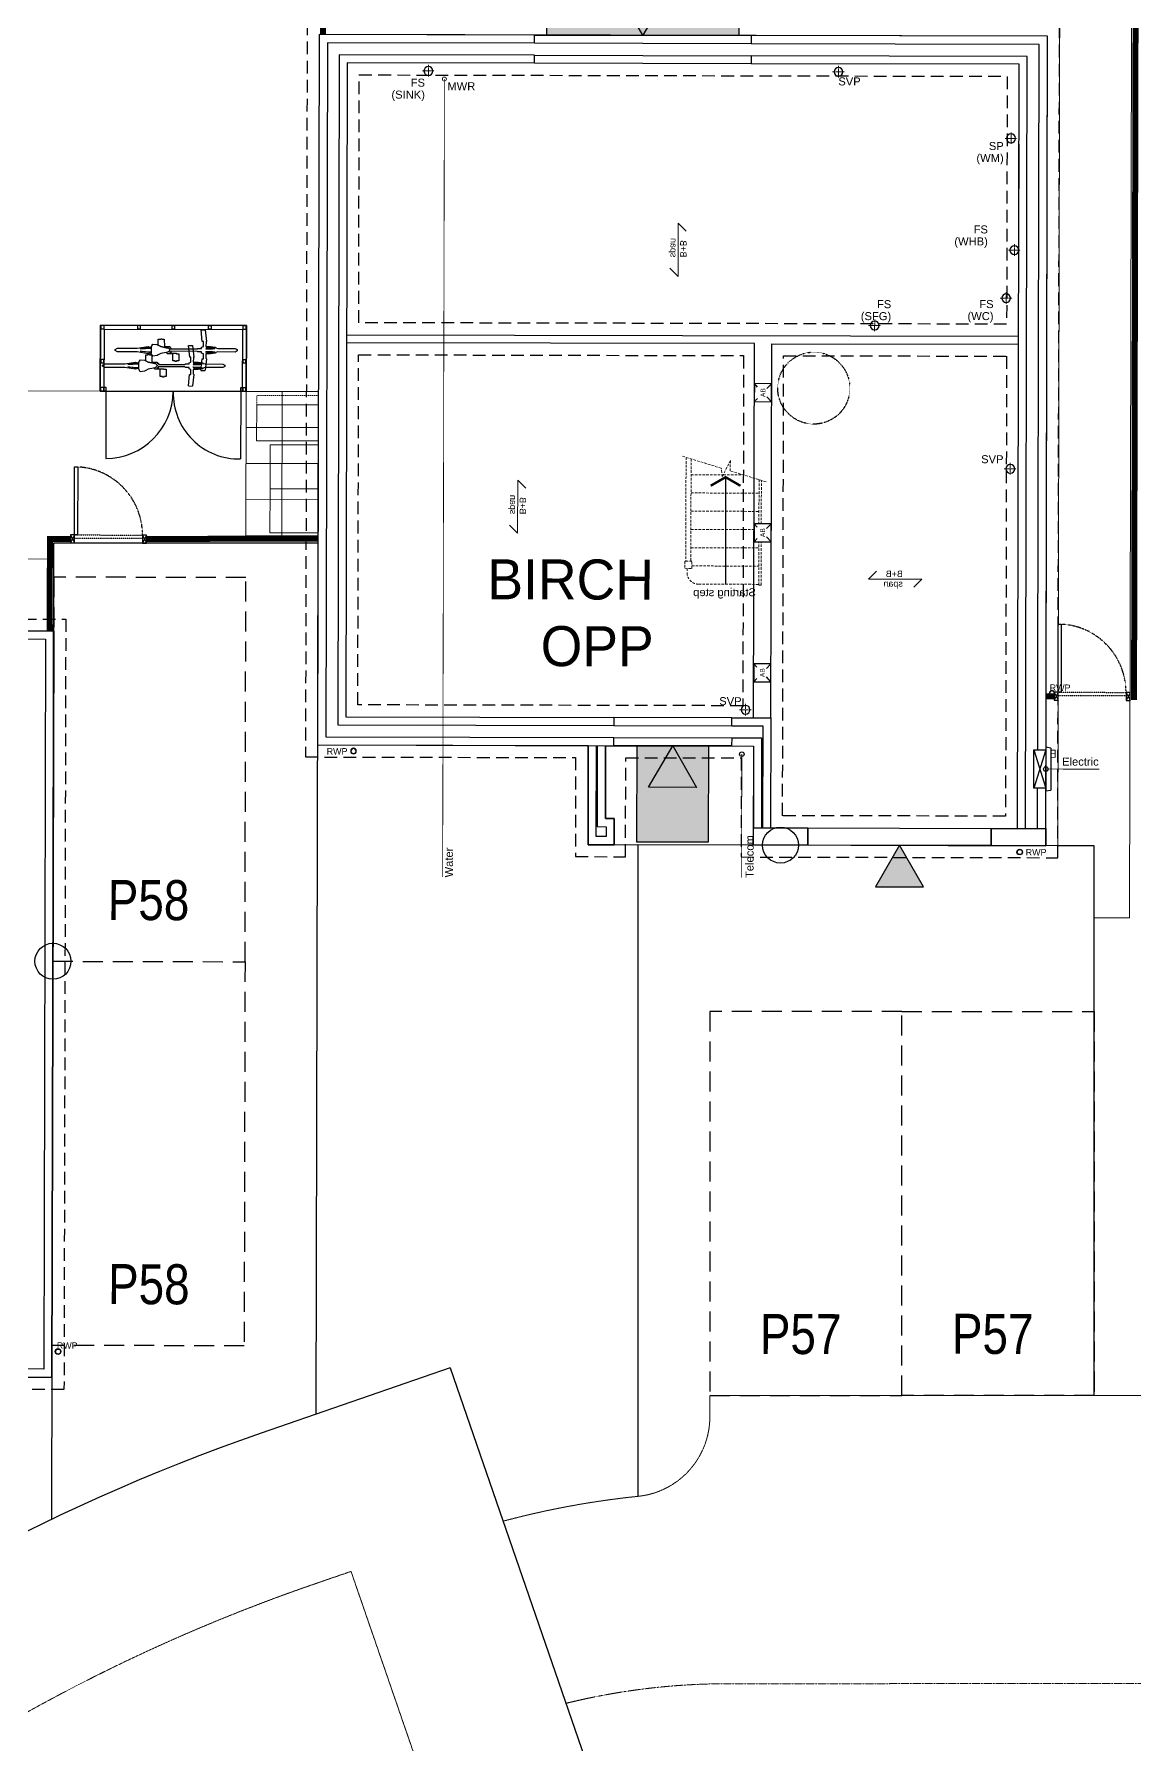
# Model space of a CAD drawing. Extents: x 287880777 to 288144713, y 62793326 to 63089570.
# Drawn here: x 288093338 to 288107091, y 62889380 to 62910755 of the extents above; entities that cross this region are included whole.
import ezdxf

# ---------------------------------------------------------------- set-up
doc = ezdxf.new("R2010")
doc.units = 0
doc.set_wipeout_variables(frame=1)
for name, pattern in [('CENTER', [2, 1.25, -0.25, 0.25, -0.25]), ('CENTER2', [28.575, 19.05, -3.175, 3.175, -3.175]), ('Dash', [6.35, 3.175, -3.175]), ('DASHED', [1.4, 0.7, -0.7]), ('DASHED2', [0.375, 0.25, -0.125]), ('HIDDEN', [9.525, 6.35, -3.175])]:
    doc.linetypes.add(name, pattern=pattern)
doc.layers.get('0').update_dxf_attribs({"color": 252})
for name, color, linetype, lineweight in [('EXP - HIGHWAY CENTRELINE', 3, 'CENTER2', 18), ('EXP - HIGHWAY CHANNEL', 4, 'DASHED2', 9), ('EXP - HIGHWAY FOOTWAY', 3, 'Continuous', 25), ('EXP - PRIVATE CHANNEL', 3, 'DASHED2', 9), ('NAR BIN STORAGE', 2, 'Continuous', 0), ('NAR CBF', 34, 'FENCELINE2', 0), ('NAR M4(2)', 94, 'Continuous', 30), ('NAR PATHS', 3, 'Continuous', 0)]:
    doc.layers.add(name, color=color, linetype=linetype, lineweight=lineweight)
for name, color, linetype in [('NAR CYCLE STORES', 2, 'DASHED'), ('NAR DETAIL', 2, 'Continuous'), ('NAR PARKING', 7, 'DASHED2'), ('NAR PATIO', 3, 'Continuous'), ('NAR PRIVATE DRIVE', 6, 'Continuous'), ('NAR PRIVATE PATH HATCH', 8, 'Continuous'), ('NAR_SUBS_PLANS', 7, 'Continuous'), ('Wain-Drainage Foul', 6, 'Continuous'), ('Wain-Drainage Foul Text', 2, 'Continuous'), ('Wain-Drainage run', 140, 'Continuous'), ('Wain-Floor Vent', 2, 'Continuous'), ('Wain-Foundation acessories', 9, 'Continuous'), ('Wain-Foundation Line', 9, 'Continuous'), ('Wain-Meter box', 9, 'Continuous'), ('Wain-RWP', 9, 'Continuous'), ('Wain-Services Run (Electric)', 10, 'Continuous'), ('Wain-Services Run (Telecom)', 190, 'Continuous'), ('Wain-Stair 1', 2, 'Continuous'), ('Wain-Stair numbers', 9, 'Continuous'), ('Wain-Wall (External)', 4, 'Continuous')]:
    doc.layers.add(name, color=color, linetype=linetype)
for name, color, linetype, true_color in [('NAR DOOR OPENINGS', 140, 'Continuous', 0x00bfff), ('NAR EV CHARGING POINT', 3, 'Continuous', 0x00ff00), ('NAR HOUSE TYPE NAMES', 1, 'Continuous', 0xff0000), ('RL-Fittings', 252, 'Continuous', 0x8f8f8e), ('Wain-Services Run (Water', 145, 'Continuous', 0x3481b8)]:
    doc.layers.add(name, color=color, linetype=linetype, true_color=true_color)
doc.layers.add('Wain-Mains Water Riser Text', color=152, linetype='Continuous', lineweight=25, true_color=0x2776bb)
doc.styles.add('DD Arial Narrow', font='ARIALN.TTF', dxfattribs={"height": 100})
doc.styles.get("Standard").update_dxf_attribs({"font": 'arial.ttf'})
doc.styles.add('XREF - ARCHITECT LAYOUT$0$DD Arial Narrow', font='ARIALN.TTF', dxfattribs={"height": 100})
doc.linetypes.add('FENCELINE2', pattern='A,0.25,-0.1,[132,ltypeshp.shx,S=0.1,R=0,X=-0.1,Y=0],-0.1,1', length=1.45)

# ---------------------------------------------------------------- blocks, each defined once
blk = doc.blocks.new('RWP')
for radius in [35, 31.5]:
    blk.add_circle((35, 35), radius)
blk = doc.blocks.new('Stairs Subs')
at = {"layer": 'Wain-Stair 1', "color": 9, "linetype": 'HIDDEN', "lineweight": 9, "ltscale": 5}
for p, q in [((850, 1566), (850, 288)), ((913, 1585), (913, 288)), ((-29, -9), (-29, 1299)), ((0, 1307), (0, -9)), ((447, 1368), (199, 1368)), ((850, 1368), (462, 1368)), ((850, 1140), (0, 1140)), ((850, 912), (0, 912)), ((850, 684), (0, 684)), ((850, 456), (0, 456)), ((836, 228), (0, 228)), ((836, 198), (836, 288)), ((836, 288), (926, 288)), ((926, 288), (926, 198)), ((752, 0), (0, 0)), ((926, 198), (836, 198)), ((896, 198), (896, 145)), ((0, -9), (-29, -9))]:
    blk.add_line(p, q, dxfattribs=at)
blk.add_lwpolyline([(-87, 1281), (360, 1417), (359, 1547), (459, 1345), (472, 1450), (962, 1600)], dxfattribs=at)
blk.add_arc((752, 145), 145, 270, 0, dxfattribs=at)
at = {"layer": 'Wain-Stair numbers', "const_width": 30}
blk.add_lwpolyline([(604, 1231), (604, 1231), (418, 1338), (232, 1231), (232, 1231)], dxfattribs=at)
at = {"layer": 'Wain-Stair numbers'}
blk.add_lwpolyline([(418, 1338), (418, 0)], dxfattribs=at)
at = {"layer": 'Wain-Stair numbers', "color": 9, "insert": (428, -49), "char_height": 100, "width": 1584.27, "attachment_point": 2, "line_spacing_factor": 0.9}
blk.add_mtext('Starting step ', dxfattribs=at)
blk = doc.blocks.new('Wall mounted meter - Electric (Plan)')
blk.add_wipeout([(-7157, 85115), (-7157, 84635), (-7007, 84635), (-7007, 85115)])
for p, q in [((-7217, 85137), (-7157, 85147)), ((-7217, 85137), (-7217, 84613)), ((-7157, 85147), (-7157, 84603)), ((-7007, 85115), (-7157, 85115)), ((-7007, 84635), (-7007, 85115)), ((-7157, 84603), (-7217, 84613)), ((-7157, 84635), (-7007, 84635))]:
    blk.add_line(p, q)
at = {"color": 9}
for p, q in [((-7157, 85115), (-7007, 84635)), ((-7007, 85115), (-7157, 84635))]:
    blk.add_line(p, q, dxfattribs=at)
at = {"lineweight": 0, "insert": (-7368, 85117), "char_height": 100, "width": 133.81, "attachment_point": 1, "line_spacing_factor": 0.9}
blk.add_mtext('\\A1;\\pi78.42052,t378.42052;{\\fCalibri|b0|i0|c0|p34;E}', dxfattribs=at)
blk = doc.blocks.new('Span symbol - Beam & block')
at = {"linetype": 'Continuous', "lineweight": 13}
for p, q in [((-5442, 71890), (-5342, 71790)), ((-5342, 71790), (-6007, 71790)), ((-6007, 71790), (-5906, 71689))]:
    blk.add_line(p, q, dxfattribs=at)
at = {"insert": (-5770, 71896), "char_height": 80, "attachment_point": 1, "line_spacing_factor": 0.9}
blk.add_mtext('B+B\\Pspan', dxfattribs=at)
blk = doc.blocks.new('Drainage Pipe')
at = {"linetype": 'CENTER', "lineweight": 13, "ltscale": 20}
for p, q in [((-41681, 78687), (-41831, 78687)), ((-41756, 78762), (-41756, 78612))]:
    blk.add_line(p, q, dxfattribs=at)
blk.add_circle((-41756, 78687), 55)
blk = doc.blocks.new('A$C1dcf01e1')
at = {"layer": 'Wain-Drainage Foul', "lineweight": 0}
blk.add_blockref('Drainage Pipe', (41756, -78687), dxfattribs=at)
blk = doc.blocks.new('A$Cee92f38c')
at = {"layer": 'NAR M4(2)', "ltscale": 10, "transparency": 33554585}
h = blk.add_hatch(color=256, dxfattribs=at)
h.dxf.hatch_style = 1
h.paths.add_polyline_path([(0, 1.2), (0.9, 1.2), (0.9, 0), (0, 0)])
at = {"layer": 'NAR M4(2)', "ltscale": 0.25}
blk.add_lwpolyline([(0, 1.2), (0, 0), (0.9, 0), (0.9, 1.2)], close=True, dxfattribs=at)
blk = doc.blocks.new('A$C3d9247a0')
at = {"layer": 'NAR DOOR OPENINGS', "transparency": 33554610}
h = blk.add_hatch(color=256, dxfattribs=at)
h.dxf.hatch_style = 1
h.paths.add_polyline_path([(450, 1200), (150, 680), (750, 680)])
at = {"layer": 'NAR DOOR OPENINGS'}
blk.add_lwpolyline([(450, 1200), (150, 680), (750, 680)], close=True, dxfattribs=at)
at = {"layer": 'NAR M4(2)', "ltscale": 10, "transparency": 33554585, "xscale": -1000, "yscale": 1000, "zscale": 1000}
blk.add_blockref('A$Cee92f38c', (900, 0), dxfattribs=at)
blk = doc.blocks.new('A$C43a92ec7')
at = {"layer": 'NAR DOOR OPENINGS', "transparency": 33554610}
h = blk.add_hatch(color=256, dxfattribs=at)
h.dxf.hatch_style = 1
edge = h.paths.add_edge_path()
edge.add_line((0, 0), (-300, 520))
edge.add_line((-300, 520), (300, 520))
edge.add_line((300, 520), (0, 0))
at = {"layer": 'NAR DOOR OPENINGS'}
blk.add_lwpolyline([(0, 0), (-300, 520), (300, 520)], close=True, dxfattribs=at)
blk = doc.blocks.new('A$C324e72f9')
at = {"layer": 'NAR DOOR OPENINGS', "transparency": 33554610}
h = blk.add_hatch(color=256, dxfattribs=at)
h.dxf.hatch_style = 1
h.paths.add_polyline_path([(1200, 0), (900, 520), (1500, 520)])
at = {"layer": 'NAR PRIVATE PATH HATCH', "transparency": 33554597}
h = blk.add_hatch(color=256, dxfattribs=at)
h.dxf.hatch_style = 1
h.paths.add_polyline_path([(2400, 0), (0, 0), (0, 1800), (2400, 1800)])
at = {"layer": 'NAR DOOR OPENINGS'}
blk.add_lwpolyline([(1200, 0), (900, 520), (1500, 520)], close=True, dxfattribs=at)
at = {"layer": 'NAR PATIO'}
blk.add_lwpolyline([(2400, 0), (0, 0), (0, 1800), (2400, 1800)], close=True, dxfattribs=at)
blk = doc.blocks.new('A$Cfbc31330')
at = {"layer": 'RL-Fittings', "ltscale": 0.859024}
for p, q in [((1.194, 0.561), (1.252, 0.561)), ((1.211, 0.402), (1.194, 0.561)), ((1.252, 0.561), (1.269, 0.402)), ((0, 0.288), (0.033, 0.305)), ((0, 0.272), (0, 0.288)), ((0.033, 0.255), (0, 0.272)), ((0.033, 0.305), (0.301, 0.305)), ((0.301, 0.255), (0.033, 0.255)), ((0.301, 0.305), (0.309, 0.305)), ((0.309, 0.255), (0.301, 0.255)), ((0.309, 0.305), (0.459, 0.331)), ((0.459, 0.23), (0.309, 0.255)), ((0.467, 0.314), (0.351, 0.297)), ((0.351, 0.297), (0.501, 0.306)), ((0.468, 0.247), (0.351, 0.264)), ((0.351, 0.264), (0.501, 0.255)), ((0.459, 0.331), (0.484, 0.322)), ((0.484, 0.239), (0.459, 0.23)), ((0.501, 0.306), (0.467, 0.314)), ((0.501, 0.255), (0.468, 0.247)), ((0.484, 0.322), (0.509, 0.331)), ((0.509, 0.23), (0.484, 0.239)), ((0.501, 0.322), (0.501, 0.239)), ((0.509, 0.339), (0.526, 0.364)), ((0.509, 0.331), (0.509, 0.339)), ((0.526, 0.364), (0.584, 0.356)), ((0.584, 0.356), (0.601, 0.347)), ((0.601, 0.431), (0.634, 0.431)), ((0.601, 0.347), (0.601, 0.431)), ((0.601, 0.347), (0.634, 0.331)), ((0.634, 0.331), (0.601, 0.347)), ((0.634, 0.439), (0.651, 0.439)), ((0.634, 0.431), (0.634, 0.439)), ((0.634, 0.331), (0.71, 0.314)), ((0.71, 0.314), (0.634, 0.331)), ((0.71, 0.247), (0.635, 0.231)), ((0.651, 0.439), (0.651, 0.431)), ((0.651, 0.431), (0.684, 0.431)), ((0.684, 0.431), (0.685, 0.331)), ((0.685, 0.331), (0.76, 0.331)), ((0.71, 0.314), (0.743, 0.306)), ((0.743, 0.306), (0.71, 0.314)), ((0.743, 0.256), (0.71, 0.247)), ((0.726, 0.247), (0.718, 0.247)), ((0.726, 0.231), (0.726, 0.247)), ((0.743, 0.306), (0.76, 0.289)), ((0.76, 0.289), (0.743, 0.306)), ((0.76, 0.272), (0.743, 0.256)), ((0.76, 0.331), (0.76, 0.314)), ((0.76, 0.314), (0.776, 0.314)), ((0.76, 0.289), (0.76, 0.281)), ((0.76, 0.281), (0.76, 0.289)), ((0.76, 0.247), (0.76, 0.239)), ((0.776, 0.247), (0.76, 0.247)), ((0.76, 0.239), (0.852, 0.239)), ((0.776, 0.314), (0.776, 0.297)), ((0.776, 0.297), (1.144, 0.298)), ((0.776, 0.264), (0.776, 0.247)), ((1.144, 0.264), (0.776, 0.264)), ((0.852, 0.239), (0.852, 0.231)), ((1.144, 0.298), (1.152, 0.306)), ((1.152, 0.256), (1.144, 0.264)), ((1.152, 0.306), (1.202, 0.306)), ((1.202, 0.256), (1.152, 0.256)), ((1.202, 0.323), (1.227, 0.331)), ((1.202, 0.306), (1.202, 0.323)), ((1.202, 0.239), (1.202, 0.256)), ((1.227, 0.231), (1.202, 0.239)), ((1.227, 0.402), (1.211, 0.402)), ((1.227, 0.331), (1.227, 0.402)), ((1.269, 0.402), (1.261, 0.394)), ((1.265, 0.398), (1.261, 0.331)), ((1.261, 0.331), (1.327, 0.331)), ((1.269, 0.314), (1.261, 0.298)), ((1.261, 0.298), (1.352, 0.298)), ((1.261, 0.264), (1.352, 0.264)), ((1.269, 0.248), (1.261, 0.264)), ((1.386, 0.315), (1.269, 0.314)), ((1.386, 0.248), (1.269, 0.248)), ((1.327, 0.331), (1.394, 0.323)), ((1.394, 0.239), (1.327, 0.231)), ((1.352, 0.298), (1.386, 0.306)), ((1.352, 0.264), (1.386, 0.256)), ((1.394, 0.323), (1.394, 0.315)), ((1.394, 0.315), (1.428, 0.306)), ((1.428, 0.256), (1.394, 0.248)), ((1.394, 0.248), (1.394, 0.239)), ((1.428, 0.306), (1.67, 0.306)), ((1.67, 0.256), (1.428, 0.256)), ((1.67, 0.306), (1.698, 0.292)), ((1.698, 0.271), (1.67, 0.256)), ((1.698, 0.292), (1.698, 0.271)), ((0.509, 0.222), (0.509, 0.23)), ((0.526, 0.197), (0.509, 0.222)), ((0.584, 0.205), (0.526, 0.197)), ((0.601, 0.214), (0.584, 0.205)), ((0.635, 0.231), (0.601, 0.214)), ((0.801, 0.231), (0.726, 0.231)), ((0.802, 0.13), (0.801, 0.231)), ((0.835, 0.13), (0.802, 0.13)), ((0.835, 0.122), (0.835, 0.13)), ((0.852, 0.122), (0.835, 0.122)), ((0.852, 0.231), (0.885, 0.231)), ((0.885, 0.131), (0.852, 0.13)), ((0.852, 0.13), (0.852, 0.122)), ((0.885, 0.231), (0.885, 0.131)), ((1.194, 0.001), (1.211, 0.16)), ((1.194, 0), (1.253, 0)), ((1.211, 0.16), (1.227, 0.16)), ((1.227, 0.16), (1.227, 0.231)), ((1.269, 0.16), (1.252, 0.001)), ((1.261, 0.231), (1.261, 0.168)), ((1.327, 0.231), (1.261, 0.231)), ((1.261, 0.168), (1.269, 0.16))]:
    blk.add_line(p, q, dxfattribs=at)

msp = doc.modelspace()

# ---------------------------------------------------------------- linework, layer by layer
at = {"layer": 'Defpoints'}
msp.add_lwpolyline([(288087383, 62893983), (288093560, 62893969), (288093582, 62903297), (288087404, 62903311)], close=True, dxfattribs=at)
at = {"layer": 'EXP - HIGHWAY CENTRELINE', "ltscale": 0.15, "flags": 128}
msp.add_lwpolyline([(288099982, 62889898, -0.060398), (288101989, 62890143), (288129704, 62890158)], format="xyb", dxfattribs=at)
at = {"layer": 'EXP - HIGHWAY CHANNEL', "ltscale": 2.5, "flags": 128}
msp.add_lwpolyline([(288097297, 62891547), (288096824, 62891384, 0.089116), (288089911, 62887515), (288088842, 62886636, -0.392826), (288080689, 62887132, -0.198277), (288074453, 62903211), (288074670, 62913335)], format="xyb", dxfattribs=at)
msp.add_lwpolyline([(288097297, 62891547), (288098863, 62887009)], dxfattribs=at)
at = {"layer": 'EXP - HIGHWAY FOOTWAY', "flags": 128}
msp.add_lwpolyline([(288098535, 62894090), (288096172, 62893274, 0.089116), (288088641, 62889060), (288087572, 62888181, -0.392826), (288082137, 62888512, -0.198277), (288076452, 62903168), (288076890, 62923567, -0.132001), (288080379, 62935523, 0.114617), (288083919, 62946268), (288084186, 62949234, -0.41987), (288093026, 62956467)], format="xyb", dxfattribs=at)
msp.add_lwpolyline([(288098535, 62894090), (288101406, 62885771)], dxfattribs=at)
at = {"layer": 'EXP - PRIVATE CHANNEL', "ltscale": 2.5, "flags": 128}
msp.add_lwpolyline([(288099196, 62892174, -0.039791), (288100884, 62892485, 0.384598), (288101781, 62893481), (288101781, 62893741, -0.00429), (288101987, 62893743), (288123859, 62893755, 0.298217), (288125693, 62892556), (288129702, 62892558)], format="xyb", dxfattribs=at)
at = {"layer": 'NAR BIN STORAGE', "linetype": 'Dash', "ltscale": 0.025}
msp.add_lwpolyline([(288096118, 62906126), (288096118, 62906241), (288096888, 62906239), (288096888, 62906124)], dxfattribs=at)
at = {"layer": 'NAR BIN STORAGE'}
for points in [[(288096888, 62906124), (288096118, 62906126), (288096117, 62905676), (288096887, 62905674)], [(288096887, 62905624), (288096287, 62905625), (288096285, 62905075), (288096885, 62905074)], [(288096885, 62905074), (288096285, 62905075), (288096284, 62904525), (288096884, 62904524)]]:
    msp.add_lwpolyline(points, close=True, dxfattribs=at)
at = {"layer": 'NAR CBF', "ltscale": 1200, "transparency": 33554687, "const_width": 75}
for points in [[(288096948, 62910751), (288096974, 62922124)], [(288093531, 62903297), (288093534, 62904448), (288093791, 62904448)], [(288094741, 62904449), (288096884, 62904451)]]:
    msp.add_lwpolyline(points, dxfattribs=at)
at = {"layer": 'NAR CBF', "ltscale": 1200, "transparency": 33554687, "const_width": 75, "elevation": 0}
for points in [[(288107082, 62902434), (288107126, 62922132)], [(288106082, 62902483), (288105982, 62902483)]]:
    msp.add_lwpolyline(points, dxfattribs=at)
at = {"layer": 'NAR DETAIL', "ltscale": 0.5}
msp.add_lwpolyline([(288094165, 62907120), (288094163, 62906295), (288095988, 62906291), (288095990, 62907116), (288094165, 62907120)], dxfattribs=at)
msp.add_lwpolyline([(288094163, 62906295), (288094165, 62907120), (288095990, 62907116), (288095988, 62906291)], close=True, dxfattribs=at)
at = {"layer": 'NAR DETAIL', "flags": 128}
for points in [[(288093841, 62904498), (288093843, 62905348), (288093881, 62905348), (288093879, 62904498)], [(288093841, 62904398), (288093841, 62904498), (288093791, 62904498), (288093791, 62904398)], [(288094741, 62904397), (288094741, 62904497), (288094691, 62904497), (288094691, 62904397)]]:
    msp.add_lwpolyline(points, close=True, dxfattribs=at)
for points in [[(288093791, 62904498), (288093841, 62904398)], [(288093841, 62904498), (288093791, 62904398)], [(288094691, 62904497), (288094741, 62904397)], [(288094741, 62904497), (288094691, 62904397)]]:
    msp.add_lwpolyline(points, dxfattribs=at)
at = {"layer": 'NAR DETAIL', "linetype": 'DASHED', "ltscale": 0.005, "flags": 128}
msp.add_lwpolyline([(288093841, 62904498), (288094691, 62904497), (288094691, 62904453), (288093841, 62904454)], close=True, dxfattribs=at)
at = {"layer": 'NAR DETAIL', "elevation": 0, "flags": 128}
for points in [[(288106132, 62902533), (288106134, 62903383), (288106172, 62903382), (288106170, 62902532)], [(288106132, 62902433), (288106132, 62902533), (288106082, 62902533), (288106082, 62902433)], [(288107032, 62902430), (288107032, 62902530), (288106982, 62902531), (288106982, 62902431)]]:
    msp.add_lwpolyline(points, close=True, dxfattribs=at)
for points in [[(288106082, 62902533), (288106132, 62902433)], [(288106132, 62902533), (288106082, 62902433)], [(288106982, 62902531), (288107032, 62902430)], [(288107032, 62902530), (288106982, 62902431)]]:
    msp.add_lwpolyline(points, dxfattribs=at)
at = {"layer": 'NAR DETAIL', "linetype": 'DASHED', "ltscale": 0.005, "elevation": 0, "flags": 128}
msp.add_lwpolyline([(288106132, 62902533), (288106982, 62902531), (288106982, 62902487), (288106132, 62902489)], close=True, dxfattribs=at)
at = {"layer": 'NAR DETAIL', "linetype": 'DASHED', "ltscale": 0.2}
for centre, start, end in [((288093841, 62904498), 359.8894, 87.4696), ((288106132, 62902533, 0), 359.8698, 87.4499)]:
    msp.add_arc(centre, 850, start, end, dxfattribs=at)
at = {"layer": 'NAR EV CHARGING POINT'}
for centre in [(288102665, 62900623), (288093572, 62899171)]:
    msp.add_circle(centre, 225, dxfattribs=at)
at = {"layer": 'NAR PARKING', "ltscale": 1000}
for points in [[(288095972, 62899165), (288095983, 62903965), (288093583, 62903971), (288093572, 62899171)], [(288095972, 62899165), (288095961, 62894365), (288093561, 62894371), (288093572, 62899171)], [(288104182, 62893744), (288104182, 62898544), (288101782, 62898544), (288101782, 62893744)], [(288104182, 62893744), (288104182, 62898544), (288106582, 62898544), (288106582, 62893744)]]:
    msp.add_lwpolyline(points, close=True, dxfattribs=at)
at = {"layer": 'NAR PATHS'}
for points in [[(288095988, 62906291), (288092586, 62906299), (288092583, 62905099), (288090628, 62905103)], [(288096438, 62906290), (288096434, 62904490)], [(288095987, 62905841), (288096887, 62905839)], [(288095986, 62905391), (288096886, 62905389)], [(288095985, 62904941), (288096885, 62904939)], [(288093582, 62903297), (288093584, 62904197), (288090626, 62904203)], [(288100586, 62900628), (288100882, 62900627)]]:
    msp.add_lwpolyline(points, dxfattribs=at)
msp.add_lwpolyline([(288096888, 62906289), (288095988, 62906291), (288095984, 62904491), (288096884, 62904489)], close=True, dxfattribs=at)
at = {"layer": 'NAR PRIVATE DRIVE'}
for points in [[(288093556, 62892198), (288093584, 62904398), (288096884, 62904401), (288096859, 62893511)], [(288106582, 62893745), (288106583, 62900614), (288100882, 62900627), (288100882, 62892485)]]:
    msp.add_lwpolyline(points, dxfattribs=at)
at = {"layer": 'RL-Fittings', "ltscale": 0.859024}
for p, q in [((288094233, 62906295), (288094231, 62905452)), ((288095918, 62906291), (288095916, 62905449))]:
    msp.add_line(p, q, dxfattribs=at)
at = {"layer": 'RL-Fittings', "ltscale": 0.859024, "flags": 128}
for points in [[(288094233, 62906295), (288094163, 62906295), (288094165, 62907120), (288095990, 62907116), (288095988, 62906291), (288095938, 62906291)], [(288094213, 62906295), (288094215, 62907070), (288095940, 62907066), (288095938, 62906291)]]:
    msp.add_lwpolyline(points, dxfattribs=at)
for points in [[(288094170, 62907115), (288094170, 62907075), (288094210, 62907075), (288094210, 62907115), (288094170, 62907115)], [(288094628, 62907114), (288094628, 62907074), (288094668, 62907074), (288094668, 62907114), (288094628, 62907114)], [(288095056, 62907113), (288095056, 62907073), (288095096, 62907073), (288095096, 62907113), (288095056, 62907113)], [(288095512, 62907112), (288095512, 62907072), (288095552, 62907072), (288095552, 62907112), (288095512, 62907112)], [(288095945, 62907111), (288095945, 62907071), (288095985, 62907071), (288095985, 62907111), (288095945, 62907111)], [(288094169, 62906691), (288094169, 62906651), (288094209, 62906651), (288094209, 62906691), (288094169, 62906691)], [(288095944, 62906687), (288095944, 62906647), (288095984, 62906647), (288095984, 62906687), (288095944, 62906687)], [(288094213, 62906345), (288094233, 62906345), (288094233, 62906295), (288094213, 62906295), (288094213, 62906345)], [(288094168, 62906340), (288094168, 62906300), (288094208, 62906300), (288094208, 62906340), (288094168, 62906340)], [(288095918, 62906341), (288095938, 62906341), (288095938, 62906291), (288095918, 62906291), (288095918, 62906341)], [(288095943, 62906336), (288095943, 62906296), (288095983, 62906296), (288095983, 62906336), (288095943, 62906336)]]:
    msp.add_lwpolyline(points, close=True, dxfattribs=at)
at = {"layer": 'RL-Fittings', "ltscale": 0.859024}
for centre, radius, start, end in [((288094227, 62906301), 849, 270.2734, 359.4661), ((288095896, 62906269), 821, 178.3283, 271.4112)]:
    msp.add_arc(centre, radius, start, end, dxfattribs=at)
at = {"layer": 'Wain-Drainage run', "lineweight": 0}
msp.add_circle((288098464, 62910195), 25, dxfattribs=at)
at = {"layer": 'Wain-Foundation Line', "linetype": 'HIDDEN', "ltscale": 25}
for points in [[(288100728, 62900477), (288100730, 62901715), (288102174, 62901712), (288102172, 62900474), (288106128, 62900465), (288106151, 62910880), (288096749, 62910901), (288096728, 62901724), (288100103, 62901716), (288100101, 62900479)], [(288097393, 62907150), (288097400, 62910247), (288105497, 62910229), (288105490, 62907132)], [(288097382, 62902375), (288097392, 62906750), (288102203, 62906739), (288102193, 62902364)], [(288102690, 62900990), (288102703, 62906738), (288105489, 62906732), (288105476, 62900984)], [(288093732, 62903446), (288093710, 62893819), (288087232, 62893834), (288087254, 62903461)]]:
    msp.add_lwpolyline(points, close=True, dxfattribs=at)
at = {"layer": 'Wain-Services Run (Telecom)', "const_width": 10}
msp.add_lwpolyline([(288102181, 62901759), (288102178, 62900216)], dxfattribs=at)
at = {"layer": 'Wain-Services Run (Telecom)'}
msp.add_circle((288102181, 62901759), 29, dxfattribs=at)
at = {"layer": 'Wain-Services Run (Water', "const_width": 10}
msp.add_lwpolyline([(288098464, 62910195), (288098442, 62900224)], dxfattribs=at)
at = {"layer": 'Wain-Wall (External)'}
for p, q in [((288097242, 62907000), (288105640, 62906981)), ((288102339, 62906889), (288097242, 62906900)), ((288100259, 62900628), (288100262, 62901866)), ((288100362, 62900731), (288100365, 62901866)), ((288100375, 62901866), (288100372, 62900854)), ((288100477, 62901865), (288100475, 62900956)), ((288100372, 62900854), (288100484, 62900853)), ((288100475, 62900956), (288100587, 62900956)), ((288100484, 62900853), (288100484, 62900730)), ((288100587, 62900956), (288100586, 62900628)), ((288103006, 62900622), (288103007, 62900837)), ((288105297, 62900832), (288105296, 62900617)), ((288100586, 62900628), (288100259, 62900628)), ((288100484, 62900730), (288100362, 62900731))]:
    msp.add_line(p, q, dxfattribs=at)
for points in [[(288099588, 62910745), (288096898, 62910751), (288096878, 62901874), (288100581, 62901865)], [(288099588, 62910642), (288097001, 62910648), (288096981, 62901976), (288100581, 62901968)], [(288105978, 62900825), (288106001, 62910730), (288102298, 62910739)], [(288105876, 62900831), (288105898, 62910628), (288102298, 62910636)], [(288099588, 62910492), (288097150, 62910498), (288097131, 62902126), (288100581, 62902118)], [(288105726, 62900831), (288105748, 62910478), (288102298, 62910486)], [(288099588, 62910392), (288097250, 62910398), (288097232, 62902225), (288100582, 62902218)], [(288105626, 62900831), (288105648, 62910379), (288102298, 62910386)], [(288105643, 62908266), (288105645, 62909381)], [(288093582, 62903297), (288093560, 62893969), (288087383, 62893983), (288087404, 62903311), (288093582, 62903297)], [(288093479, 62903194), (288093458, 62894072), (288087486, 62894086), (288087506, 62903208), (288093479, 62903194)], [(288102054, 62902214), (288102543, 62902213), (288102540, 62900838)], [(288102054, 62902114), (288102443, 62902113), (288102440, 62900838)], [(288102053, 62901862), (288102327, 62901861), (288102325, 62900839)], [(288102054, 62901964), (288102428, 62901964), (288102425, 62900839)]]:
    msp.add_lwpolyline(points, dxfattribs=at)
for points in [[(288102298, 62910636), (288099588, 62910642), (288099588, 62910745), (288102298, 62910739)], [(288102298, 62910386), (288099588, 62910392), (288099588, 62910492), (288102298, 62910486)], [(288102054, 62902214), (288100582, 62902218), (288100581, 62902118), (288102054, 62902114)], [(288102053, 62901862), (288100581, 62901865), (288100581, 62901968), (288102054, 62901964)], [(288102325, 62900839), (288103007, 62900837), (288103006, 62900622), (288102324, 62900624)], [(288105296, 62900617), (288103006, 62900622), (288103007, 62900837), (288105297, 62900832)], [(288105297, 62900832), (288105978, 62900830), (288105978, 62900615), (288105296, 62900617)]]:
    msp.add_lwpolyline(points, close=True, dxfattribs=at)

# ---------------------------------------------------------------- block references
at = {"layer": 'NAR DOOR OPENINGS', "xscale": -1, "rotation": 179.8697558379255}
msp.add_blockref('A$C43a92ec7', (288104151, 62900620), dxfattribs=at)
at = {"layer": 'NAR EV CHARGING POINT', "ltscale": 0.5, "xscale": 900, "yscale": 900, "zscale": 900, "rotation": 359.8697558348421}
for p in [(288094347, 62906557), (288094190, 62906362)]:
    msp.add_blockref('A$Cfbc31330', p, dxfattribs=at)
at = {"layer": 'NAR M4(2)', "xscale": -1, "rotation": 359.8697558379255}
msp.add_blockref('A$C3d9247a0', (288101764, 62900663), dxfattribs=at)
at = {"layer": 'NAR PATIO', "rotation": 359.8697558379255}
msp.add_blockref('A$C324e72f9', (288099743, 62910745), dxfattribs=at)
at = {"layer": 'NAR_SUBS_PLANS', "xscale": -1, "rotation": 359.8697558379255}
for name, p in [('A$C1dcf01e1', (288103389, 62910284)), ('Stairs Subs', (288102393, 62903881))]:
    msp.add_blockref(name, p, dxfattribs=at)
at = {"layer": 'Wain-Drainage Foul', "lineweight": 0, "xscale": -1, "rotation": 359.8697558379255}
for p in [(288056329, 62831704), (288063610, 62830862), (288063652, 62829465, 42), (288063550, 62828865), (288061906, 62828524), (288063601, 62826733), (288060293, 62823722)]:
    msp.add_blockref('Drainage Pipe', p, dxfattribs=at)
at = {"layer": 'Wain-Foundation acessories', "xscale": -1}
for p, rotation in [((288029607, 62913900), 269.8697558379255), ((288027602, 62910690), 269.8697558379255), ((288098260, 62832170), 359.8697558379255)]:
    msp.add_blockref('Span symbol - Beam & block', p, dxfattribs=dict(at, rotation=rotation))
at = {"layer": 'Wain-RWP', "xscale": -1}
for p, rotation in [((288106092, 62902553), 89.86975583792554), ((288097363, 62901763), 359.8697558379255)]:
    msp.add_blockref('RWP', p, dxfattribs=dict(at, rotation=rotation))
at = {"layer": 'Wain-RWP'}
for p, rotation in [((288105618, 62900501), 359.8697558379255), ((288093601, 62894259), 359.8697319006983)]:
    msp.add_blockref('RWP', p, dxfattribs=dict(at, rotation=rotation))

# ---------------------------------------------------------------- texts
at = {"layer": 'NAR HOUSE TYPE NAMES', "insert": (288101082, 62904190, 0), "char_height": 500, "attachment_point": 3, "rotation": 359.8698, "style": 'DD Arial Narrow'}
msp.add_mtext_dynamic_manual_height_columns('{\\fGill Sans MT|b0|i0|c0|p34;BIRCH\\POPP}', width=2588.93, gutter_width=12.5, heights=[0], dxfattribs=at)
at = {"layer": 'NAR PARKING', "char_height": 500, "attachment_point": 3, "rotation": 359.7932, "style": 'XREF - ARCHITECT LAYOUT$0$DD Arial Narrow'}
for s, insert in [('P58', (288095277, 62900184)), ('P58', (288095281, 62895384)), ('P57', (288103426, 62894761)), ('P57', (288105826, 62894763))]:
    msp.add_mtext_dynamic_manual_height_columns(s, width=1066.24, gutter_width=500, heights=[0], dxfattribs=dict(at, insert=insert))
at = {"layer": 'Wain-Drainage Foul Text', "char_height": 100, "rotation": 359.8698, "line_spacing_factor": 0.9}
for s, insert, attachment_point in [('\\A1;FS\\P(SINK)', (288098221, 62910060, 0), 6), ('\\A1;SP\\P(WM)', (288105454, 62909408, 0), 3), ('\\A1;FS\\P(WHB)', (288105256, 62908366, 0), 3), ('\\A1;FS\\P(SFG)', (288104048, 62907432), 3), ('\\A1;FS\\P(WC)', (288105327, 62907433), 3), ('SVP', (288105451, 62905494), 3), ('SVP', (288102178, 62902471), 3)]:
    msp.add_mtext(s, dxfattribs=dict(at, insert=insert, attachment_point=attachment_point))
at = {"layer": 'Wain-Drainage Foul Text', "lineweight": 0, "insert": (288103666, 62910215, 0), "char_height": 100, "attachment_point": 3, "rotation": 359.8698, "line_spacing_factor": 0.9}
msp.add_mtext('\\A1;{\\fArial|b0|i0|c0|p34;SVP}', dxfattribs=at)
at = {"layer": 'Wain-Mains Water Riser Text', "insert": (288098501, 62910156, 0), "char_height": 100, "attachment_point": 1, "rotation": 359.8698, "line_spacing_factor": 0.9}
msp.add_mtext('MWR', dxfattribs=at)
at = {"layer": 'Wain-RWP', "char_height": 80, "line_spacing_factor": 0.9}
for insert, attachment_point, rotation in [((288106028, 62902590), 4, 359.8698), ((288097253, 62901834), 3, 359.8698), ((288105728, 62900573), 1, 359.8698), ((288093620, 62894329, 0), 7, 359.8697)]:
    msp.add_mtext('RWP', dxfattribs=dict(at, insert=insert, attachment_point=attachment_point, rotation=rotation))
at = {"layer": 'Wain-Services Run (Telecom)'}
msp.add_text('Telecom', height=100, rotation=89.8698, dxfattribs=at).set_placement((288102327, 62900211, 0))
at = {"layer": 'Wain-Services Run (Water'}
msp.add_text('Water', height=100, rotation=89.8698, dxfattribs=at).set_placement((288098570, 62900219, 0))

# ---------------------------------------------------------------- next in the draw order: block references
at = {"layer": 'Wain-Meter box', "xscale": -1, "rotation": 359.8697558379255}
msp.add_blockref('Wall mounted meter - Electric (Plan)', (288098631, 62816714), dxfattribs=at)

# ---------------------------------------------------------------- next in the draw order: wipeouts: each hides what was drawn before it
for points in [[(288102338, 62906389), (288102553, 62906388), (288102552, 62906163), (288102337, 62906164)], [(288102334, 62904639), (288102549, 62904638), (288102548, 62904413), (288102333, 62904414)], [(288102330, 62902889), (288102545, 62902888), (288102544, 62902663), (288102329, 62902664)]]:
    msp.add_wipeout(points).translate(0, 0, 0).dxf.layer = 'Wain-Floor Vent'

# ---------------------------------------------------------------- next in the draw order: linework, layer by layer
at = {"layer": 'Defpoints'}
msp.add_lwpolyline([(288106001, 62910730), (288096898, 62910751), (288096878, 62901874), (288100262, 62901866), (288100259, 62900628), (288100586, 62900628), (288100587, 62900956), (288100475, 62900956), (288100477, 62901865), (288102327, 62901861), (288102324, 62900624), (288105978, 62900615)], close=True, dxfattribs=at)
at = {"layer": 'NAR CYCLE STORES'}
msp.add_circle((288103080, 62906333), 450, dxfattribs=at)
at = {"layer": 'NAR PATHS', "elevation": 0}
msp.add_lwpolyline([(288106128, 62900615), (288106583, 62900614), (288106583, 62899714), (288107026, 62899713), (288107055, 62912528), (288102148, 62912539), (288102145, 62911639), (288106153, 62911630)], close=True, dxfattribs=at)
at = {"layer": 'Wain-Floor Vent', "elevation": 0, "flags": 128}
for points in [[(288102337, 62906164), (288102552, 62906163), (288102553, 62906388), (288102338, 62906389)], [(288102333, 62904414), (288102548, 62904413), (288102549, 62904638), (288102334, 62904639)], [(288102329, 62902664), (288102544, 62902663), (288102545, 62902888), (288102330, 62902889)]]:
    msp.add_lwpolyline(points, close=True, dxfattribs=at)
at = {"layer": 'Wain-Floor Vent', "elevation": 0}
for points in [[(288102378, 62906347), (288102338, 62906389)], [(288102495, 62906328), (288102553, 62906388)], [(288102337, 62906164), (288102375, 62906203)], [(288102552, 62906163), (288102495, 62906224)], [(288102374, 62904597), (288102334, 62904639)], [(288102491, 62904578), (288102549, 62904638)], [(288102333, 62904414), (288102371, 62904453)], [(288102548, 62904413), (288102491, 62904474)], [(288102370, 62902847), (288102330, 62902889)], [(288102487, 62902828), (288102545, 62902888)], [(288102544, 62902663), (288102487, 62902724)], [(288102329, 62902664), (288102367, 62902703)]]:
    msp.add_lwpolyline(points, dxfattribs=at)
at = {"layer": 'Wain-Services Run (Electric)', "const_width": 10}
msp.add_lwpolyline([(288105980, 62901573), (288106650, 62901571)], dxfattribs=at)
at = {"layer": 'Wain-Services Run (Electric)'}
msp.add_circle((288105980, 62901573), 29, dxfattribs=at)
at = {"layer": 'Wain-Wall (External)'}
msp.add_line((288102328, 62902214), (288102339, 62906889), dxfattribs=at)
msp.add_lwpolyline([(288102543, 62902213), (288102554, 62906888), (288105640, 62906881)], dxfattribs=at)

# ---------------------------------------------------------------- next in the draw order: texts
at = {"layer": 'Wain-Floor Vent', "char_height": 60, "attachment_point": 7, "rotation": 89.8698, "line_spacing_factor": 0.9}
for insert in [(288102475, 62906221, 0), (288102471, 62904471, 0), (288102467, 62902721, 0)]:
    msp.add_mtext('AB', dxfattribs=dict(at, insert=insert))
at = {"layer": 'Wain-Services Run (Electric)'}
msp.add_text('Electric ', height=100, rotation=359.8698, dxfattribs=at).set_placement((288106183, 62901616, 0))

doc.saveas('drawing.dxf')
